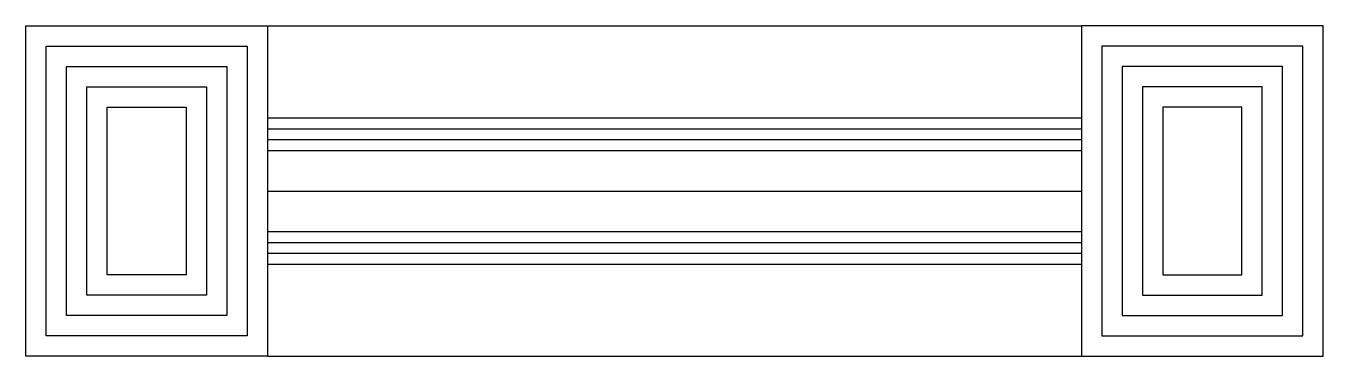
# Model space of a CAD drawing. Header units: inches. Extents: x -33.7 to 14.2, y 55.2 to 67.4.
import ezdxf

# ---------------------------------------------------------------- set-up
doc = ezdxf.new("R2010")
doc.units = ezdxf.units.IN
doc.header["$MEASUREMENT"] = 0

msp = doc.modelspace()

# ---------------------------------------------------------------- linework, layer by layer
at = {"color": 5}
for p, q in [((-24.742, 67.376), (5.279, 67.376)), ((-24.742, 55.182), (5.279, 55.182))]:
    msp.add_line(p, q, dxfattribs=at)
for p, q in [((-24.742, 63.979), (5.279, 63.979)), ((-24.742, 63.579), (5.279, 63.579)), ((-24.742, 63.179), (5.279, 63.179)), ((-24.742, 62.779), (5.279, 62.779)), ((-24.742, 59.779), (5.279, 59.779)), ((-24.742, 59.379), (5.279, 59.379)), ((-24.742, 58.979), (5.279, 58.979)), ((-24.742, 58.579), (5.279, 58.579))]:
    msp.add_line(p, q)
at = {"color": 6}
msp.add_line((-24.742, 61.279), (5.279, 61.279), dxfattribs=at)
at = {"color": 5}
for points in [[(-33.651, 67.376), (-24.742, 67.376), (-24.742, 55.182), (-33.651, 55.182)], [(14.188, 67.376), (5.279, 67.376), (5.279, 55.182), (14.188, 55.182)]]:
    msp.add_lwpolyline(points, close=True, dxfattribs=at)
for points in [[(-32.901, 66.626), (-25.492, 66.626), (-25.492, 55.932), (-32.901, 55.932)], [(13.438, 66.626), (6.029, 66.626), (6.029, 55.932), (13.438, 55.932)], [(-32.151, 65.876), (-26.242, 65.876), (-26.242, 56.682), (-32.151, 56.682)], [(12.688, 65.876), (6.779, 65.876), (6.779, 56.682), (12.688, 56.682)], [(-31.401, 65.126), (-26.992, 65.126), (-26.992, 57.432), (-31.401, 57.432)], [(11.938, 65.126), (7.529, 65.126), (7.529, 57.432), (11.938, 57.432)], [(-30.651, 64.376), (-27.742, 64.376), (-27.742, 58.182), (-30.651, 58.182)], [(11.188, 64.376), (8.279, 64.376), (8.279, 58.182), (11.188, 58.182)]]:
    msp.add_lwpolyline(points, close=True)

doc.saveas('drawing.dxf')
